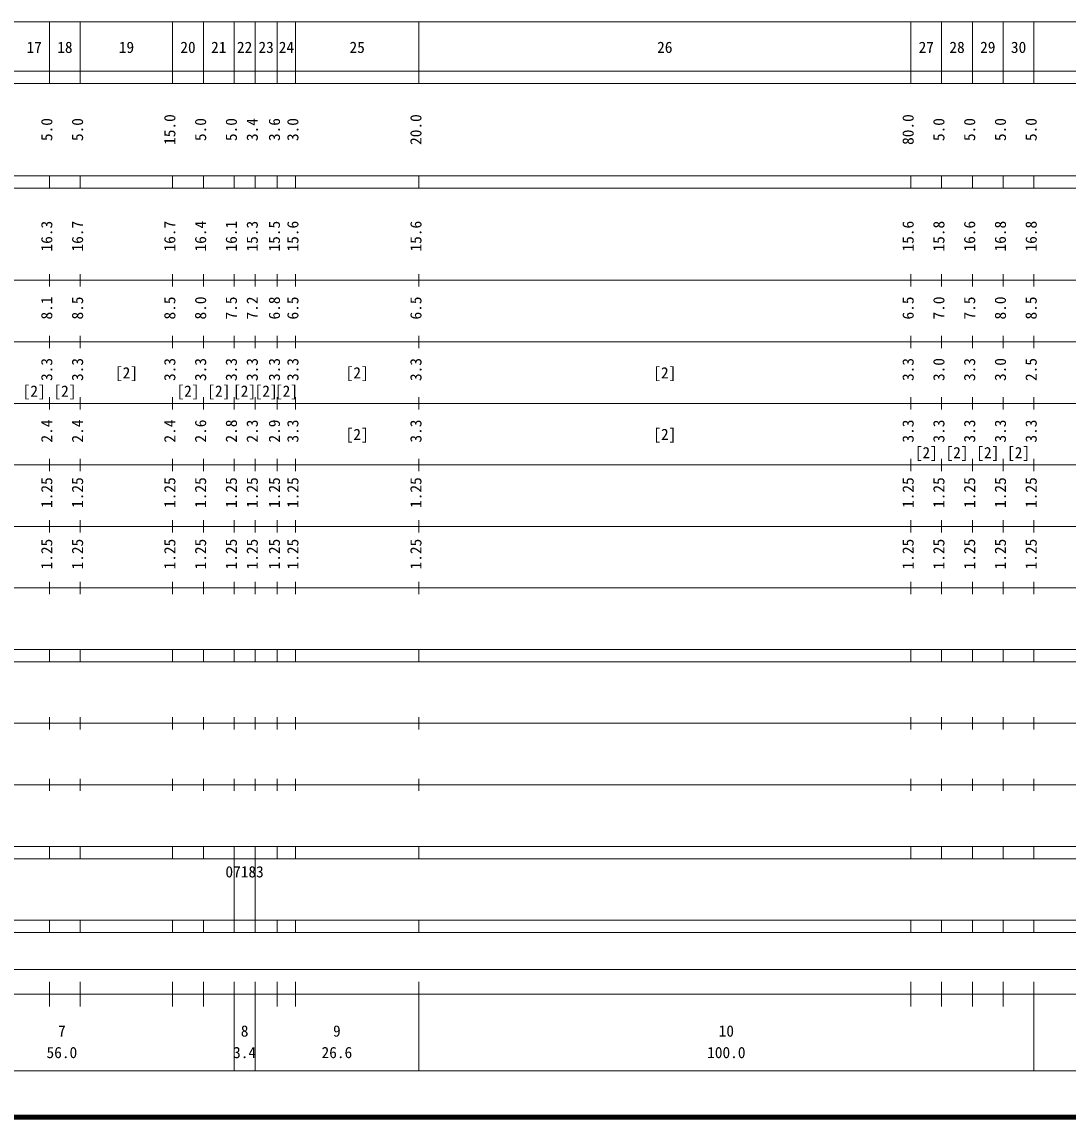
# Model space of a CAD drawing. Units: millimetres on the paper, enlarged 1000 times. Extents: x 40000 to 680000, y 20000 to 380000.
# Drawn here: x 303505 to 473550, y 20000 to 198000 of the extents above; entities that cross this region are included whole.
import ezdxf
from ezdxf.enums import TextEntityAlignment as Align

# ---------------------------------------------------------------- set-up
doc = ezdxf.new("R2010")
doc.units = ezdxf.units.MM
doc.header["$LTSCALE"] = 1000
doc.layers.add('M-TTL', color=2, linetype='Continuous', lineweight=140)
doc.layers.add('M-TTL-BAND', color=7, linetype='Continuous', lineweight=13)
doc.styles.add('ＭＳ ゴシック', font='')
doc.styles.get('ＭＳ ゴシック').set_extended_font_data('MS Gothic')

msp = doc.modelspace()

# ---------------------------------------------------------------- linework, layer by layer
at = {"layer": 'M-TTL'}
msp.add_line((40000, 20000), (680000, 20000), dxfattribs=at)
at = {"layer": 'M-TTL-BAND'}
for p, q in [((68000, 198000), (579000, 198000)), ((308000, 188000), (308000, 198000)), ((313000, 188000), (313000, 198000)), ((328000, 188000), (328000, 198000)), ((333000, 188000), (333000, 198000)), ((338000, 188000), (338000, 198000)), ((341400, 188000), (341400, 198000)), ((345000, 188000), (345000, 198000)), ((348000, 188000), (348000, 198000)), ((368000, 188000), (368000, 198000)), ((448000, 188000), (448000, 198000)), ((453000, 188000), (453000, 198000)), ((458000, 188000), (458000, 198000)), ((463000, 188000), (463000, 198000)), ((468000, 188000), (468000, 198000)), ((40000, 190000), (579000, 190000)), ((40000, 188000), (579000, 188000)), ((40000, 173000), (579000, 173000)), ((308000, 171000), (308000, 173000)), ((313000, 171000), (313000, 173000)), ((328000, 171000), (328000, 173000)), ((333000, 171000), (333000, 173000)), ((338000, 171000), (338000, 173000)), ((341400, 171000), (341400, 173000)), ((345000, 171000), (345000, 173000)), ((348000, 171000), (348000, 173000)), ((368000, 171000), (368000, 173000)), ((448000, 171000), (448000, 173000)), ((453000, 171000), (453000, 173000)), ((458000, 171000), (458000, 173000)), ((463000, 171000), (463000, 173000)), ((468000, 171000), (468000, 173000)), ((40000, 171000), (579000, 171000)), ((308000, 155000), (308000, 157000)), ((313000, 155000), (313000, 157000)), ((328000, 155000), (328000, 157000)), ((333000, 155000), (333000, 157000)), ((338000, 155000), (338000, 157000)), ((341400, 155000), (341400, 157000)), ((345000, 155000), (345000, 157000)), ((348000, 155000), (348000, 157000)), ((368000, 155000), (368000, 157000)), ((448000, 155000), (448000, 157000)), ((453000, 155000), (453000, 157000)), ((458000, 155000), (458000, 157000)), ((463000, 155000), (463000, 157000)), ((468000, 155000), (468000, 157000)), ((40000, 156000), (579000, 156000)), ((46000, 146000), (579000, 146000)), ((308000, 145000), (308000, 147000)), ((313000, 145000), (313000, 147000)), ((328000, 145000), (328000, 147000)), ((333000, 145000), (333000, 147000)), ((338000, 145000), (338000, 147000)), ((341400, 145000), (341400, 147000)), ((345000, 145000), (345000, 147000)), ((348000, 145000), (348000, 147000)), ((368000, 145000), (368000, 147000)), ((448000, 145000), (448000, 147000)), ((453000, 145000), (453000, 147000)), ((458000, 145000), (458000, 147000)), ((463000, 145000), (463000, 147000)), ((468000, 145000), (468000, 147000)), ((52000, 136000), (579000, 136000)), ((308000, 135000), (308000, 137000)), ((313000, 135000), (313000, 137000)), ((328000, 135000), (328000, 137000)), ((333000, 135000), (333000, 137000)), ((338000, 135000), (338000, 137000)), ((341400, 135000), (341400, 137000)), ((345000, 135000), (345000, 137000)), ((348000, 135000), (348000, 137000)), ((368000, 135000), (368000, 137000)), ((448000, 135000), (448000, 137000)), ((453000, 135000), (453000, 137000)), ((458000, 135000), (458000, 137000)), ((463000, 135000), (463000, 137000)), ((468000, 135000), (468000, 137000)), ((308000, 125000), (308000, 127000)), ((313000, 125000), (313000, 127000)), ((328000, 125000), (328000, 127000)), ((333000, 125000), (333000, 127000)), ((338000, 125000), (338000, 127000)), ((341400, 125000), (341400, 127000)), ((345000, 125000), (345000, 127000)), ((348000, 125000), (348000, 127000)), ((368000, 125000), (368000, 127000)), ((448000, 125000), (448000, 127000)), ((453000, 125000), (453000, 127000)), ((458000, 125000), (458000, 127000)), ((463000, 125000), (463000, 127000)), ((468000, 125000), (468000, 127000)), ((46000, 126000), (579000, 126000)), ((52000, 116000), (579000, 116000)), ((308000, 115000), (308000, 117000)), ((313000, 115000), (313000, 117000)), ((328000, 115000), (328000, 117000)), ((333000, 115000), (333000, 117000)), ((338000, 115000), (338000, 117000)), ((341400, 115000), (341400, 117000)), ((345000, 115000), (345000, 117000)), ((348000, 115000), (348000, 117000)), ((368000, 115000), (368000, 117000)), ((448000, 115000), (448000, 117000)), ((453000, 115000), (453000, 117000)), ((458000, 115000), (458000, 117000)), ((463000, 115000), (463000, 117000)), ((468000, 115000), (468000, 117000)), ((308000, 105000), (308000, 107000)), ((313000, 105000), (313000, 107000)), ((328000, 105000), (328000, 107000)), ((333000, 105000), (333000, 107000)), ((338000, 105000), (338000, 107000)), ((341400, 105000), (341400, 107000)), ((345000, 105000), (345000, 107000)), ((348000, 105000), (348000, 107000)), ((368000, 105000), (368000, 107000)), ((448000, 105000), (448000, 107000)), ((453000, 105000), (453000, 107000)), ((458000, 105000), (458000, 107000)), ((463000, 105000), (463000, 107000)), ((468000, 105000), (468000, 107000)), ((46000, 106000), (579000, 106000)), ((40000, 96000), (579000, 96000)), ((308000, 94000), (308000, 96000)), ((313000, 94000), (313000, 96000)), ((328000, 94000), (328000, 96000)), ((333000, 94000), (333000, 96000)), ((338000, 94000), (338000, 96000)), ((341400, 94000), (341400, 96000)), ((345000, 94000), (345000, 96000)), ((348000, 94000), (348000, 96000)), ((368000, 94000), (368000, 96000)), ((448000, 94000), (448000, 96000)), ((453000, 94000), (453000, 96000)), ((458000, 94000), (458000, 96000)), ((463000, 94000), (463000, 96000)), ((468000, 94000), (468000, 96000)), ((40000, 94000), (579000, 94000)), ((49000, 84000), (579000, 84000)), ((308000, 83000), (308000, 85000)), ((313000, 83000), (313000, 85000)), ((328000, 83000), (328000, 85000)), ((333000, 83000), (333000, 85000)), ((338000, 83000), (338000, 85000)), ((341400, 83000), (341400, 85000)), ((345000, 83000), (345000, 85000)), ((348000, 83000), (348000, 85000)), ((368000, 83000), (368000, 85000)), ((448000, 83000), (448000, 85000)), ((453000, 83000), (453000, 85000)), ((458000, 83000), (458000, 85000)), ((463000, 83000), (463000, 85000)), ((468000, 83000), (468000, 85000)), ((308000, 73000), (308000, 75000)), ((313000, 73000), (313000, 75000)), ((328000, 73000), (328000, 75000)), ((333000, 73000), (333000, 75000)), ((338000, 73000), (338000, 75000)), ((341400, 73000), (341400, 75000)), ((345000, 73000), (345000, 75000)), ((348000, 73000), (348000, 75000)), ((368000, 73000), (368000, 75000)), ((448000, 73000), (448000, 75000)), ((453000, 73000), (453000, 75000)), ((458000, 73000), (458000, 75000)), ((463000, 73000), (463000, 75000)), ((468000, 73000), (468000, 75000)), ((40000, 74000), (579000, 74000)), ((40000, 64000), (579000, 64000)), ((308000, 62000), (308000, 64000)), ((313000, 62000), (313000, 64000)), ((328000, 62000), (328000, 64000)), ((333000, 62000), (333000, 64000)), ((338000, 62000), (338000, 64000)), ((341400, 62000), (341400, 64000)), ((345000, 62000), (345000, 64000)), ((348000, 62000), (348000, 64000)), ((368000, 62000), (368000, 64000)), ((448000, 62000), (448000, 64000)), ((453000, 62000), (453000, 64000)), ((458000, 62000), (458000, 64000)), ((463000, 62000), (463000, 64000)), ((468000, 62000), (468000, 64000)), ((40000, 62000), (579000, 62000)), ((338000, 52000), (338000, 62000)), ((341400, 52000), (341400, 62000)), ((40000, 52000), (579000, 52000)), ((308000, 50000), (308000, 52000)), ((313000, 50000), (313000, 52000)), ((328000, 50000), (328000, 52000)), ((333000, 50000), (333000, 52000)), ((338000, 50000), (338000, 52000)), ((341400, 50000), (341400, 52000)), ((345000, 50000), (345000, 52000)), ((348000, 50000), (348000, 52000)), ((368000, 50000), (368000, 52000)), ((448000, 50000), (448000, 52000)), ((453000, 50000), (453000, 52000)), ((458000, 50000), (458000, 52000)), ((463000, 50000), (463000, 52000)), ((468000, 50000), (468000, 52000)), ((40000, 50000), (579000, 50000)), ((71000, 44000), (565000, 44000)), ((308000, 38000), (308000, 42000)), ((313000, 38000), (313000, 42000)), ((328000, 38000), (328000, 42000)), ((333000, 38000), (333000, 42000)), ((338000, 27500), (338000, 42000)), ((341400, 27500), (341400, 42000)), ((345000, 38000), (345000, 42000)), ((348000, 38000), (348000, 42000)), ((368000, 27500), (368000, 42000)), ((448000, 38000), (448000, 42000)), ((453000, 38000), (453000, 42000)), ((458000, 38000), (458000, 42000)), ((463000, 38000), (463000, 42000)), ((468000, 27500), (468000, 42000)), ((40000, 40000), (579000, 40000)), ((68000, 27500), (579000, 27500))]:
    msp.add_line(p, q, dxfattribs=at)

# ---------------------------------------------------------------- texts
at = {"layer": 'M-TTL-BAND', "style": 'ＭＳ ゴシック'}
for s, p in [('17', (305500, 192405)), ('18', (310500, 192405)), ('19', (320500, 192405)), ('20', (330500, 192405)), ('21', (335500, 192405)), ('22', (339700, 192405)), ('23', (343200, 192405)), ('24', (346500, 192405)), ('25', (358000, 192405)), ('26', (408000, 192405)), ('27', (450500, 192405)), ('28', (455500, 192405)), ('29', (460500, 192405)), ('30', (465500, 192405)), ('[2]', (320500, 139500)), ('[2]', (358000, 139500)), ('[2]', (408000, 139500)), ('[2]', (305500, 136528)), ('[2]', (310500, 136528)), ('[2]', (330500, 136528)), ('[2]', (335500, 136528)), ('[2]', (339700, 136528)), ('[2]', (343200, 136528)), ('[2]', (346500, 136528)), ('[2]', (358000, 129500)), ('[2]', (408000, 129500)), ('[2]', (450500, 126531)), ('[2]', (455500, 126531)), ('[2]', (460500, 126531)), ('[2]', (465500, 126531)), ('07183', (339700, 58405)), ('7', (310000, 32523)), ('8', (339700, 32523)), ('9', (354700, 32523)), ('10', (418000, 32523)), ('56.0', (310000, 29033)), ('3.4', (339700, 29033)), ('26.6', (354700, 29033)), ('100.0', (418000, 29033))]:
    msp.add_text(s, height=1833, dxfattribs=at).set_placement(p, align=Align.BOTTOM_CENTER)
for s, p in [('5.0', (309000, 180500)), ('5.0', (314000, 180500)), ('15.0', (329000, 180500)), ('5.0', (334000, 180500)), ('5.0', (339000, 180500)), ('3.4', (342400, 180500)), ('3.6', (346000, 180500)), ('3.0', (349000, 180500)), ('20.0', (369000, 180500)), ('80.0', (449000, 180500)), ('5.0', (454000, 180500)), ('5.0', (459000, 180500)), ('5.0', (464000, 180500)), ('5.0', (469000, 180500)), ('16.4', (334000, 163174)), ('16.1', (339000, 163174)), ('15.6', (349000, 163174)), ('15.6', (369000, 163174)), ('15.6', (449000, 163174)), ('15.8', (454000, 163174)), ('16.6', (459000, 163174)), ('16.8', (464000, 163174)), ('16.8', (469000, 163174)), ('16.3', (309000, 163174)), ('16.7', (314000, 163174)), ('16.7', (329000, 163174)), ('15.3', (342400, 163174)), ('15.5', (346000, 163174)), ('8.1', (309000, 151500)), ('8.5', (314000, 151500)), ('8.5', (329000, 151500)), ('8.0', (334000, 151500)), ('7.5', (339000, 151500)), ('7.2', (342400, 151500)), ('6.8', (346000, 151500)), ('6.5', (349000, 151500)), ('6.5', (369000, 151500)), ('6.5', (449000, 151500)), ('7.0', (454000, 151500)), ('7.5', (459000, 151500)), ('8.0', (464000, 151500)), ('8.5', (469000, 151500)), ('3.3', (309000, 141500)), ('3.3', (314000, 141500)), ('3.3', (329000, 141500)), ('3.3', (334000, 141500)), ('3.3', (339000, 141500)), ('3.3', (342400, 141500)), ('3.3', (346000, 141500)), ('3.3', (349000, 141500)), ('3.3', (369000, 141500)), ('3.3', (449000, 141500)), ('3.0', (454000, 141500)), ('3.3', (459000, 141500)), ('3.0', (464000, 141500)), ('2.5', (469000, 141500)), ('2.4', (309000, 131500)), ('2.4', (314000, 131500)), ('2.4', (329000, 131500)), ('2.6', (334000, 131500)), ('2.8', (339000, 131500)), ('2.3', (342400, 131500)), ('2.9', (346000, 131500)), ('3.3', (349000, 131500)), ('3.3', (369000, 131500)), ('3.3', (449000, 131500)), ('3.3', (454000, 131500)), ('3.3', (459000, 131500)), ('3.3', (464000, 131500)), ('3.3', (469000, 131500)), ('1.25', (309000, 121500)), ('1.25', (314000, 121500)), ('1.25', (329000, 121500)), ('1.25', (334000, 121500)), ('1.25', (339000, 121500)), ('1.25', (342400, 121500)), ('1.25', (346000, 121500)), ('1.25', (349000, 121500)), ('1.25', (369000, 121500)), ('1.25', (449000, 121500)), ('1.25', (454000, 121500)), ('1.25', (459000, 121500)), ('1.25', (464000, 121500)), ('1.25', (469000, 121500)), ('1.25', (309000, 111500)), ('1.25', (314000, 111500)), ('1.25', (329000, 111500)), ('1.25', (334000, 111500)), ('1.25', (339000, 111500)), ('1.25', (342400, 111500)), ('1.25', (346000, 111500)), ('1.25', (349000, 111500)), ('1.25', (369000, 111500)), ('1.25', (449000, 111500)), ('1.25', (454000, 111500)), ('1.25', (459000, 111500)), ('1.25', (464000, 111500)), ('1.25', (469000, 111500))]:
    msp.add_text(s, height=1833, rotation=90, dxfattribs=at).set_placement(p, align=Align.BOTTOM_CENTER)

doc.saveas('drawing.dxf')
